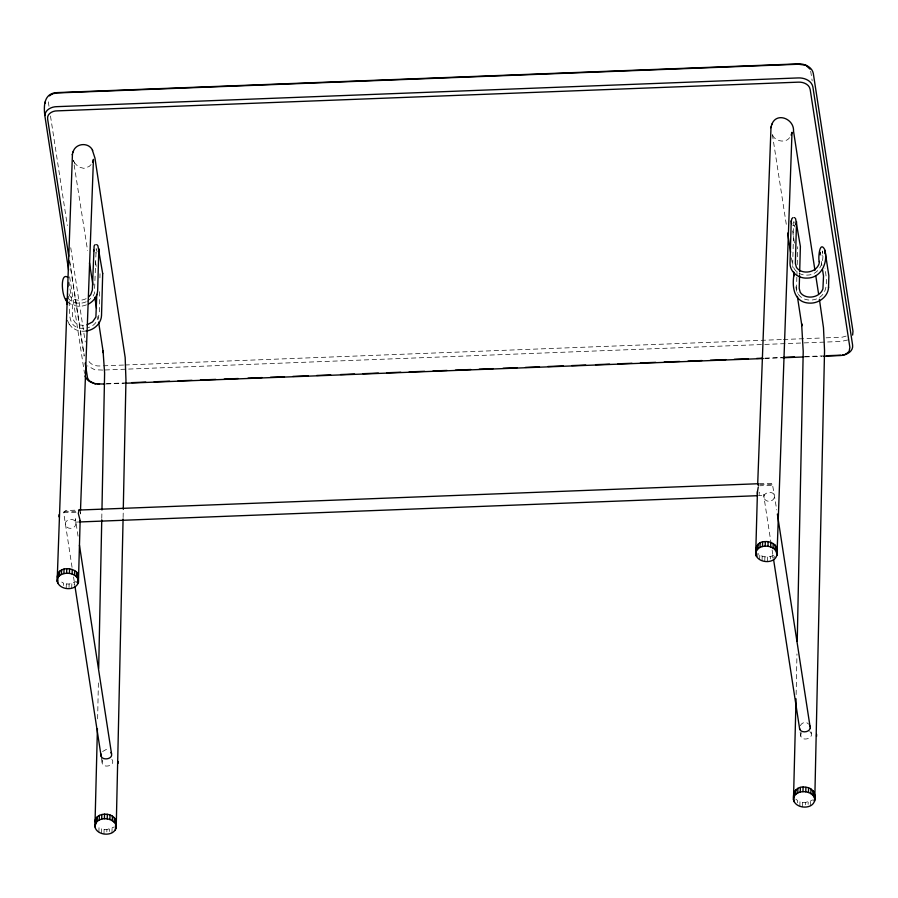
<?xml version="1.0" encoding="UTF-8"?>
<svg xmlns="http://www.w3.org/2000/svg" width="898" height="898" viewBox="0 0 898 898"><rect width="100%" height="100%" fill="white"/><g stroke="black" fill="none" stroke-linecap="round" stroke-linejoin="round"><path stroke-width="0.67" stroke-dasharray="4.49 3.37" d="M97.635 718.849L98.443 679.606M101.777 518.404L101.923 511.389M123.116 517.574L123.284 509.166M796.133 694.592L796.975 653.935M63.567 585.518L63.635 583.229L59.29 580.568M66.194 588.471L66.329 583.902L63.635 583.229M69.034 587.483L69.124 584.059L76.319 581.511L76.251 583.79M71.717 588.257L71.84 583.689M74.231 585.103L74.298 582.813M99.521 291.682C98.555 303.513 103.719 323.729 87.656 327.736M99.914 277.852L100.026 273.71M98.892 832.177L99.016 827.608L97.074 826.081M101.283 833.31L101.418 828.742L99.016 827.608M103.977 833.984L104.101 829.415L101.418 828.742M106.84 831.851L106.907 829.572L114.102 827.024M109.556 831.481L109.623 829.202M111.947 832.895L112.082 828.326M757.755 556.928L757.856 553.494C762.368 557.68 769.956 558.219 774.873 554.448L774.783 557.871M759.663 559.6L759.798 555.031M762.065 560.734L762.189 556.165M764.759 561.407L764.883 556.839M767.554 561.564L767.678 556.996M770.338 558.904L770.405 556.625M772.796 558.04L772.852 555.75M796.863 277.089L796.56 288.146L797.884 293.354M796.908 275.708L797.02 271.555M797.211 264.652L797.716 246.681M799.568 275.495L799.647 272.745M797.514 802.823L797.57 800.545L795.639 799.007M799.849 806.247L799.972 801.678L797.57 800.545M802.531 806.92L802.666 802.352L799.972 801.678M805.394 804.788L805.461 802.509L812.656 799.961M808.121 804.417L808.178 802.139M810.512 805.832L810.636 801.263M68.472 286.967L68.63 281.287L68.416 282.309M80.371 513.948L80.438 511.613L80.349 514.386M763.895 496.392C764.243 491.756 773.964 490.802 774.536 495.786C774.682 502.689 763.884 503.34 763.872 496.201M72.053 567.312L63.691 512.736L65.52 510.569L79.091 510.042M759.405 494.585L758.619 495.651L764.726 495.415L763.558 494.416L770.821 541.629M102.843 759.787C98.095 769.743 118.345 766.757 111.251 758.518M801.398 732.723C797.211 742.612 816.114 740.042 810.714 730.736M800.32 725.741C801.6 722.385 806.415 721.206 808.694 724.17M789.589 137.663C785.2 144.006 773.414 140.717 772.347 134.026M102.597 751.525L106.312 749.426L108.995 750.212M91.147 164.559L89.037 166.545L83.873 168.353L78.474 166.961L74.388 162.74L76.184 165.142M87.375 301.313L92.876 296.508L94.425 293.421L96.176 248.69L96.58 251.328M86.118 298.664C80.697 301.481 72.469 300.549 69.371 295.453L68.36 291.031M846.163 336.077L842.346 337.154L824.027 337.906M847.678 339.983L841.134 341.464L104.112 370.021M86.186 301.773C79.956 304.691 71.571 303.288 67.473 297.485M86.477 304.837C80.539 307.374 73.288 306.442 68.192 302.435M794.775 225.701L792.732 225.364M86.163 330.98C81.134 331.946 75.679 330.486 71.784 327.175M123.554 365.048L99.734 365.969C94.907 366.294 88.745 363.959 87.824 358.65M124.957 364.992L782.001 339.534M783.404 339.489L822.624 337.962M102.72 370.077L94.66 369.718L87.544 365.868M106.536 383.626L124.755 382.918M765.085 358.111L781.9 357.46M804.316 356.585L822.534 355.889M106.233 383.985L124.452 383.278M764.681 358.47L782.888 357.763M805.304 356.899L822.119 356.248M759.394 483.685L772.336 483.517L776.736 509.907M63.926 511.68L75.735 511.22M759.663 484.718L772.785 484.213L772.909 485.257L759.663 485.773M63.691 512.736L76.936 512.219M79.821 521.951L73.715 522.187L75.309 521.087L75.376 518.718L78.182 536.97M66.329 583.902L69.124 584.059M802.666 802.352L805.461 802.509M104.101 829.415L106.907 829.572M83.682 325.323L80.393 325.076L75.387 322.887L72.39 318.375L72.513 305.118L68.933 281.837M83.851 328.309C64.544 329.117 71.133 307.879 68.428 296.093M821.872 255.077L822.579 255.2M95.704 252.787L96.412 252.91M67.328 320.238L69.427 324.56M798.344 294.353C802.733 300.583 811.781 301.548 818.246 298.17C829.157 292.49 826.396 278.066 824.981 268.109M809.816 731.455L811.141 733.442M69.124 324.212L72.042 327.467M74.556 162.953L73.4 160.158L87.589 250.508M772.37 134.397L786.783 227.576M810.681 71.2L812.185 80.91M822.748 253.618L822.344 250.991C824.757 261.7 819.459 275.147 807.021 275.114C800.107 275.563 792.541 270.545 792.71 263.114L793.866 221.66L794.674 226.936M821.266 261.52L821.883 265.527M792.586 230.865L794.629 244.2M791.441 257.861L792.934 267.503M795.897 286.776L796.739 292.277M772.1 549.913L773.38 558.197M800.152 732.173L800.769 736.214M95.502 261.89L96.535 268.569M97.759 316.59L98.185 319.351M48.986 106.29L48.032 99.644M50.49 115.999L67.339 225.533M70.751 247.725L85.265 342.003M69.606 260.364L84.255 355.552M69.606 261.834L84.109 356.124M69.64 276.831L84.502 373.411M73.546 576.976L74.815 585.26M101.384 757.901L102.215 763.278M759.439 492.216L759.528 493.53M75.937 523.051C75.926 529.854 65.296 530.269 65.307 523.265C65.969 518.707 75.758 517.933 75.937 523.051"/><path stroke-width="1.35" d="M758.35 485.717L758.035 483.741L79.091 510.042L78.317 513.488L80.147 520.537L78.418 582.521C75.252 591.434 59.537 590.312 57.146 581.343L72.446 154.052M97.422 728.66L94.93 826.856C97.197 836.577 116.044 836.891 116.257 826.025C113.99 816.304 95.143 815.99 94.93 826.856M98.679 668.393L101.755 519.807M101.957 509.997L104.606 373.052L103.057 350.792L103.315 352.869L98.612 322.101M79.451 545.254L111.532 753.725C113.227 760.101 99.352 760.943 101.238 754.129M116.201 828.035L123.082 518.977M123.284 509.166L125.956 380.202L125.17 357.539L94.963 158.127L92.359 150.067M757.688 484.314L771.012 126.988M796.043 698.801L793.484 799.781C795.751 809.513 814.598 809.828 814.812 798.962C812.544 789.241 793.697 788.915 793.484 799.781M797.233 641.329L803.216 351.477L801.622 323.729L801.88 325.806L797.379 296.407M810.254 727.941L777.376 514.049M814.755 800.971L824.544 350.658L823.488 327.759L819.403 299.247M102.686 273.609L97.893 245.648M68.585 269.939L45.023 116.796C43.396 105.728 43.822 92.73 57.674 92.584L798.771 63.87C804.743 63.679 812.017 67.013 813.285 73.344L852.977 331.328L852.629 335.077M57.82 583.318L57.91 579.895M57.146 581.343L58.112 572.868C61.85 567.817 69.539 567.659 74.646 570.623C79.967 573.182 78.193 578.817 77.677 583.273M57.988 577.436L59.436 575.775L59.56 571.207M59.436 575.775L61.457 574.462L61.58 569.893M61.457 574.462L63.904 573.598L64.039 569.029M63.904 573.598L66.632 573.227L66.755 568.659M78.418 582.521C79.215 577.403 73.894 573.99 69.427 573.384L69.55 568.804M72.121 574.047L72.244 569.478M74.512 575.191L74.646 570.623M76.453 576.718L76.588 572.149M77.812 578.537L77.935 573.968M96.782 294.465L95.895 317.05L92.573 321.911L87.005 324.818M88.498 304.052C93.448 301.38 97.343 296.43 97.657 290.694L98.836 248.589M86.163 330.98C93.886 330.116 101.036 323.673 101.519 315.714L102.698 273.52M95.76 822.95L95.895 818.37C100.969 811.051 116.762 813.566 116.325 823.466M97.209 821.288L97.343 816.72M99.229 819.975L99.364 815.406M101.687 819.111L101.811 814.531M104.404 818.74L104.538 814.172M107.21 818.897L107.333 814.318M109.904 819.56L110.027 814.991M112.295 820.705L112.418 816.125M114.237 822.231L114.36 817.663M115.427 829.932L115.55 825.363M115.584 824.05L115.719 819.47M755.701 554.279C755.914 543.413 774.772 543.728 777.039 553.449C776.815 564.314 757.968 564 755.701 554.279L757.452 491.621L758.26 487.143M756.374 556.255C754.5 549.554 756.711 541.135 765.309 541.595C771.169 540.91 779.834 546.175 776.321 552.786M756.543 550.373L756.666 545.793M757.991 548.712L758.114 544.132M760.011 547.398L760.135 542.83M762.469 546.534L762.593 541.954M765.186 546.164L765.309 541.595M767.981 546.31L768.116 541.741M770.675 546.983L770.798 542.414M773.077 548.128L773.2 543.548M775.008 549.655L775.142 545.086M776.366 551.473L776.489 546.893M776.983 555.458L792.002 132.287L791.127 135.16M791.194 221.772L791.812 218.764L792.945 217.619M825.004 250.89C828.001 263.125 820.907 278.054 807.179 278.099C798.771 278.661 789.926 272.206 790.038 263.372L791.228 220.672M828.551 287.057C828.349 296.059 819.672 302.895 811.029 303.131C793.585 303.58 791.497 286.585 794.315 272.846M796.526 221.559L795.359 263.372L796.391 267.278C801.061 274.687 815.665 273.452 819.055 263.855L819.38 261.43M799.568 275.495L799.209 288.393L800.241 292.31C804.911 299.719 819.526 298.484 822.916 288.887L823.522 276.113L822.501 269.523M799.68 271.634L800.387 246.49L795.583 218.618M794.158 801.768C791.643 793.349 796.099 785.346 805.899 787.254C812.858 787.681 816.753 794.483 814.048 800.578M794.326 795.875L794.449 791.306M795.774 794.225L795.897 789.645M797.794 792.912L797.918 788.343M800.241 792.036L800.376 787.467M802.969 791.677L803.093 787.097M805.764 791.823L805.899 787.254M808.458 792.496L808.582 787.928M810.849 793.63L810.984 789.061M812.791 795.168L812.926 790.599M814.149 796.986L814.273 792.406M828.528 287.551L828.865 275.809L824.858 249.801C819.302 239.182 817.977 260.094 819.369 261.935M58.954 516.799L59.01 514.734M80.147 520.537L80.113 521.861L79.596 521.626M118.008 763.435L118.065 761.482M757.384 494.304L757.452 491.621M816.563 736.36L816.619 734.418M80.506 510.176L93.448 159.35L92.561 162.224M44.9 115.528C45.113 109.635 51.669 106.649 56.866 106.66L798.086 77.935C804.092 77.587 811.691 80.483 812.903 87.05L852.595 345.034C853.583 351.679 845.961 355.395 840.326 355.541L823.522 356.192M810.221 728.143C809.356 732.375 801.734 733.206 799.736 729.49L773.593 559.577M98.814 249.689L98.23 251.597M796.504 222.659L795.909 224.567M824.768 253L824.981 251.979M73.086 151.975C75.477 143.029 88.846 141.85 92.674 150.482M771.651 124.912C776.04 111.419 794.303 118.716 793.518 131.052L814.946 270.298M72.233 154.77L73.333 151.178M770.798 127.707L771.887 124.115M58.112 572.868L57.27 576.763L57.943 578.75M95.895 818.37L95.109 820.278L95.727 824.263M94.122 245.794L92.348 290.099L90.743 294.623L88.711 296.89M49.513 95.873L52.342 93.774M94.638 245.098L95.255 244.66M845.658 354.351L849.126 351.387L849.867 347.38L810.176 89.474C809.255 84.165 803.093 81.83 798.266 82.156L57.158 110.869C52.679 110.723 46.752 113.81 47.628 119.019L68.753 256.289M52.207 93.819L57.248 92.943L798.468 64.229L805.394 65.184M845.793 354.306L842.492 355.058M131.759 382.649L145.768 382.099M154.175 381.773L169.587 381.179M177.995 380.853L192.004 380.314M200.411 379.989L215.823 379.394M224.231 379.068L238.251 378.518M248.05 378.137L262.07 377.598M270.478 377.272L284.486 376.733M292.894 376.408L308.306 375.802M316.713 375.476L330.722 374.937M340.533 374.556L354.542 374.017M362.949 373.691L378.361 373.097M386.769 372.771L400.777 372.221M409.185 371.895L424.597 371.301M433.004 370.975L447.024 370.436M455.432 370.111L470.844 369.505M479.251 369.179L493.26 368.64M503.071 368.259L517.08 367.72M525.487 367.394L539.496 366.844M547.903 366.519L563.315 365.924M571.723 365.598L585.732 365.059M595.542 364.678L609.551 364.139M617.959 363.813L631.979 363.263M640.386 362.938L655.798 362.343M664.206 362.017L679.618 361.423M688.025 361.097L702.034 360.547M710.441 360.221L725.853 359.627M734.261 359.301L748.27 358.762M756.677 358.437L762.279 358.212M783.303 357.404L794.505 356.966M826.732 355.72L840.753 355.181M104.83 384.03L94.93 383.884L89.272 380.819L87.544 378.013L85.175 363.061M125.843 383.221L763.278 358.526M782.888 357.763L803.901 356.955M79.821 521.951L757.216 495.707M97.77 383.906L99.532 383.895M66.632 573.227L69.427 573.384M79.091 510.042L80.034 510.569M96.007 383.749C91.461 383.098 86.578 380.64 84.984 376.049M805.641 65.139L810.052 69.124M794.326 217.574L794.999 217.967M96.636 244.604L97.31 244.997M67.72 277.246C59.627 271.69 61.67 298.563 67.328 301.47M809.558 725.382L810.097 726.662M111.004 752.445L111.532 753.725M820.143 253.18L819.829 252.181L820.233 254.852M791.351 222.85L791.677 223.86M93.661 249.88L93.987 250.89M815.788 275.809L818.549 293.725M787.636 233.087L790.599 252.36M793.563 271.634L794.202 275.765M89.497 262.901L92.887 284.924M94.795 297.317L96.49 308.328M66.149 298.832L66.968 304.164M75.028 586.652L101.182 756.554M799.59 728.357L799.736 729.49M45.282 101.822L45.405 103.09"/></g></svg>
